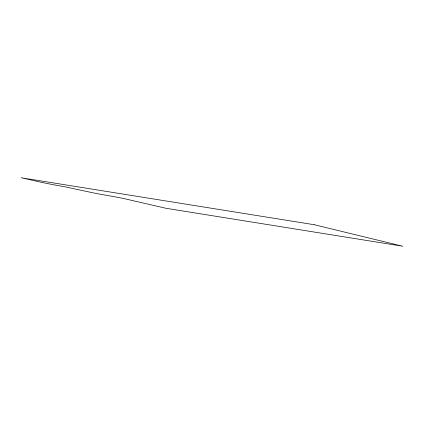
<?xml version="1.0" encoding="UTF-8"?>
<svg xmlns="http://www.w3.org/2000/svg" width="424" height="424" viewBox="0 0 424 424"><rect width="100%" height="100%" fill="white"/><g stroke="black" fill="none" stroke-linecap="round" stroke-linejoin="round"><path stroke-width="0.64" d="M314.253 224.725L21.2 177.757L40.921 182.198A23.998 0.88 10.5 0 0 65.344 186.873L88.531 191.871A18.72 0.684 10.5 0 0 105.205 195.098L112.159 196.323A12.524 0.461 10.5 0 1 126.172 199.105L166.102 208.306L402.8 246.243L314.253 224.725"/></g></svg>
